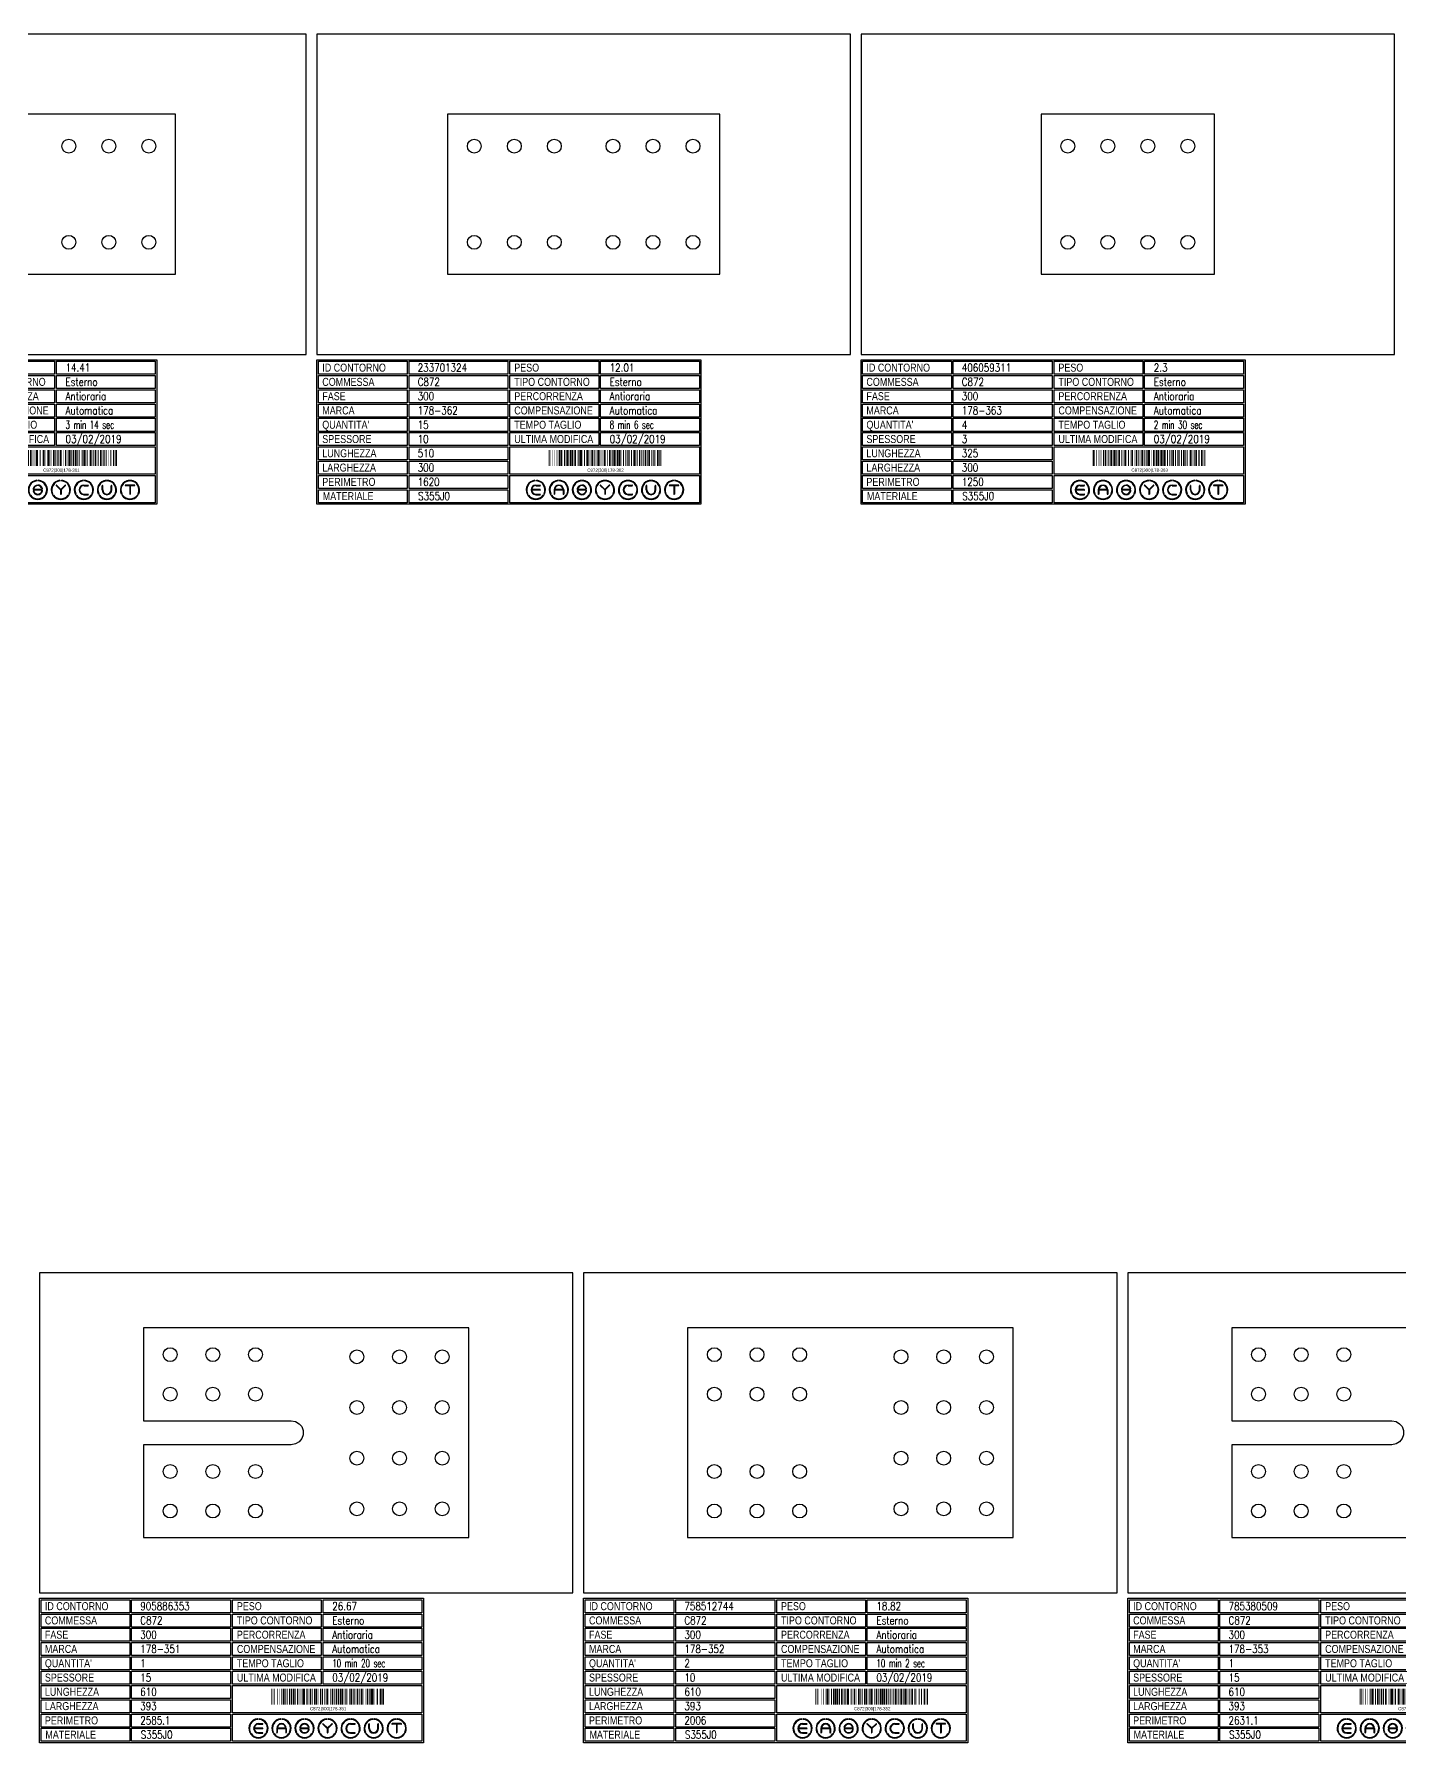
# Model space of a CAD drawing. Header units: millimetres. Extents: x 10000 to 53102, y 10000 to 35064.
# Drawn here: x 12530 to 15090, y 10000 to 13202 of the extents above; entities that cross this region are included whole.
import ezdxf
from ezdxf.enums import TextEntityAlignment as Align

# ---------------------------------------------------------------- set-up
doc = ezdxf.new("R2010")
doc.units = ezdxf.units.MM
doc.styles.add('EasyCutStyle', font='romans.shx', dxfattribs={"width": 0.8})
doc.styles.add('EasyCutStyle1', font='arial.ttf', dxfattribs={"width": 0.8})

# ---------------------------------------------------------------- blocks, each defined once
blk = doc.blocks.new('BlockShape01')
at = {"color": 253}
blk.add_lwpolyline([(0, 0), (720, 0), (720, -271), (0, -271)], close=True, dxfattribs=at)
at = {"color": 2}
for points in [[(3, -2.9), (169.3, -2.9), (169.3, -27.3), (3, -27.3)], [(3, -2.9), (169.3, -2.9), (169.3, -27.3), (3, -27.3)], [(3, -29.6), (169.3, -29.6), (169.3, -54), (3, -54)], [(361.9, -2.9), (528.3, -2.9), (528.3, -27.3), (361.9, -27.3)], [(361.9, -29.6), (528.3, -29.6), (528.3, -54), (361.9, -54)], [(3, -56.4), (169.3, -56.4), (169.3, -80.8), (3, -80.8)], [(361.9, -56.4), (528.3, -56.4), (528.3, -80.8), (361.9, -80.8)], [(3, -83.1), (169.3, -83.1), (169.3, -107.6), (3, -107.6)], [(361.9, -83.1), (528.3, -83.1), (528.3, -107.6), (361.9, -107.6)], [(3, -109.9), (169.3, -109.9), (169.3, -134.3), (3, -134.3)], [(361.9, -109.9), (528.3, -109.9), (528.3, -134.3), (361.9, -134.3)], [(3, -136.7), (169.3, -136.7), (169.3, -161.1), (3, -161.1)], [(361.9, -136.7), (528.3, -136.7), (528.3, -161.1), (361.9, -161.1)], [(3, -163.4), (169.3, -163.4), (169.3, -187.9), (3, -187.9)], [(3, -190.2), (169.3, -190.2), (169.3, -214.6), (3, -214.6)], [(3, -217), (169.3, -217), (169.3, -241.4), (3, -241.4)], [(3, -243.7), (169.3, -243.7), (169.3, -268.1), (3, -268.1)]]:
    blk.add_lwpolyline(points, close=True, dxfattribs=at)
at = {"color": 1}
for points in [[(172.7, -2.9), (358.1, -2.9), (358.1, -27.3), (172.7, -27.3)], [(172.7, -29.6), (358.1, -29.6), (358.1, -54), (172.7, -54)], [(531.6, -2.9), (717, -2.9), (717, -27.3), (531.6, -27.3)], [(531.6, -29.6), (717, -29.6), (717, -54), (531.6, -54)], [(172.7, -56.4), (358.1, -56.4), (358.1, -80.8), (172.7, -80.8)], [(531.6, -56.4), (717, -56.4), (717, -80.8), (531.6, -80.8)], [(172.7, -83.1), (358.1, -83.1), (358.1, -107.6), (172.7, -107.6)], [(531.6, -83.1), (717, -83.1), (717, -107.6), (531.6, -107.6)], [(172.7, -109.9), (358.1, -109.9), (358.1, -134.3), (172.7, -134.3)], [(531.6, -109.9), (717, -109.9), (717, -134.3), (531.6, -134.3)], [(172.7, -136.7), (358.1, -136.7), (358.1, -161.1), (172.7, -161.1)], [(531.6, -136.7), (717, -136.7), (717, -161.1), (531.6, -161.1)], [(172.7, -163.4), (358.1, -163.4), (358.1, -187.9), (172.7, -187.9)], [(172.7, -190.2), (358.1, -190.2), (358.1, -214.6), (172.7, -214.6)], [(361.9, -163.4), (717, -163.4), (717, -214.6), (361.9, -214.6)], [(172.7, -217), (358.1, -217), (358.1, -241.4), (172.7, -241.4)], [(361.9, -217), (717, -217), (717, -268.1), (361.9, -268.1)], [(172.7, -243.7), (358.1, -243.7), (358.1, -268.1), (172.7, -268.1)]]:
    blk.add_lwpolyline(points, close=True, dxfattribs=at)
at = {"color": 161, "style": 'EasyCutStyle1', "width": 0.8}
for s, p in [('ID CONTORNO', (10.1, -22.4)), ('PESO', (370, -22.4)), ('COMMESSA', (10.1, -49.1)), ('FASE', (10.1, -75.9)), ('TIPO CONTORNO', (370, -49.1)), ('PERCORRENZA', (370, -75.9)), ('MARCA', (10.1, -102.6)), ('COMPENSAZIONE', (370, -102.6)), ("QUANTITA'", (10.1, -129.4)), ('TEMPO TAGLIO', (370, -129.4)), ('SPESSORE', (10.1, -156.2)), ('ULTIMA MODIFICA', (370, -156.2)), ('LUNGHEZZA', (10.1, -182.9)), ('LARGHEZZA', (10.1, -209.7)), ('PERIMETRO', (10.1, -236.5)), ('MATERIALE', (11, -263.2))]:
    blk.add_text(s, height=15, dxfattribs=at).set_placement(p)
at = {"style": 'EasyCutStyle'}
for tag, p, width in [('IDSHAPE', (188.9, -22.4), 0.8), ('WEIGTHSHAPE', (548.8, -22.4), 0.8), ('ORDERSHAPE', (188.9, -49.1), 0.8), ('PHASESHAPE', (188.9, -75.9), 0.8), ('TYPESHAPE', (548.8, -49.1), 0.8), ('JOUSHAPE', (548.8, -75.9), 0.8), ('MKSHAPE', (188.9, -102.6), 0.8), ('COMPSHAPE', (548.8, -102.6), 0.8), ('QTASHAPE', (188.9, -129.4), 0.8), ('TIMECUTSHAPE', (548.8, -129.4), 0.65), ('TKSHAPE', (188.9, -156.2), 0.8), ('LASTMODIFYSHAPE', (548.8, -156.2), 0.8), ('LENGTHSHAPE', (188.9, -182.9), 0.8), ('HEIGHTSHAPE', (188.9, -209.7), 0.8), ('PERIMETERSHAPE', (188.9, -236.5), 0.8), ('MATSHAPE', (189.8, -263.2), 0.8)]:
    blk.add_attdef(tag, p, '', height=15, dxfattribs=dict(at, width=width))
blk = doc.blocks.new('Logo')
for color, points in [(140, [(-144.9, -7.2, -1), (-145.9, -7.6, -0.520567), (-131.2, 17.9, -1), (-131.1, 16.9, 0.520567)]), (256, [(-121.7, 0.5), (-137.5, 0.5, -0.394366), (-129.6, 7.9), (-121.7, 7.9, 1), (-121.7, 9), (-129.6, 9, 1), (-129.6, -9), (-121.7, -9, 1), (-121.7, -7.9), (-129.6, -7.9, -0.394366), (-137.5, -0.5), (-121.7, -0.5, 1)]), (140, [(-114.3, -7.2, 1), (-113.3, -7.6, 0.520567), (-128, 17.9, 0.916853), (-128.2, 16.9, 0.043377), (-128.1, 16.9, -0.520567)]), (140, [(-101.7, -7.2, -1), (-102.7, -7.6, -0.520567), (-88, 17.9, -1), (-87.9, 16.9, 0.520567)]), (140, [(-71.1, -7.2, 1), (-70.1, -7.6, 0.520567), (-84.8, 17.9, 1), (-84.9, 16.9, -0.520567)]), (140, [(-58.5, -7.2, -1), (-59.5, -7.6, -0.520567), (-44.8, 17.9, -1), (-44.7, 16.9, 0.520567)]), (256, [(-36.6, -0.5, -0.486114), (-35.5, -1.9, -0.776377), (-50.9, -2, 1), (-51.9, -2.3, 0.776377), (-34.5, -2.1, 0.486114), (-36.6, 0.5), (-49.8, 0.5, -0.486114), (-50.9, 1.9, -0.776377), (-35.5, 2, 1), (-34.5, 2.3, 0.776377), (-51.9, 2.1, 0.486114), (-49.8, -0.5)]), (140, [(-27.9, -7.2, 1), (-26.9, -7.6, 0.520567), (-41.6, 17.9, 1), (-41.7, 16.9, -0.520567)]), (140, [(-15.3, -7.2, -1), (-16.3, -7.6, -0.520567), (-1.6, 17.9, -1), (-1.5, 16.9, 0.520567)]), (256, [(0, 0.8), (-8.1, 8.8, 1), (-8.8, 8.1), (-0.5, -0.2), (-0.5, -7.9, 1), (0.5, -7.9), (0.5, -0.2), (8.8, 8.1, 1), (8.1, 8.8)]), (140, [(15.3, -7.2, 1), (16.3, -7.6, 0.520567), (1.6, 17.9, 1), (1.5, 16.9, -0.520567)]), (140, [(27.9, -7.2, -1), (26.9, -7.6, -0.520567), (41.6, 17.9, -1), (41.7, 16.9, 0.520567)]), (256, [(43.2, -9), (51.1, -9, 1), (51.1, -7.9), (43.2, -7.9, -1), (43.2, 7.9), (51.1, 7.9, 1), (51.1, 9), (43.2, 9, 1)]), (140, [(58.5, -7.2, 1), (59.5, -7.6, 0.520567), (44.8, 17.9, 1), (44.7, 16.9, -0.520567)]), (140, [(71.1, -7.2, -1), (70.1, -7.6, -0.520567), (84.8, 17.9, -1), (84.9, 16.9, 0.520567)]), (256, [(78.5, 0), (78.5, 7.9, 1), (77.4, 7.9), (77.4, 0, 1), (95.4, 0), (95.4, 7.9, 1), (94.3, 7.9), (94.3, 0, -1)]), (140, [(101.7, -7.2, 1), (102.7, -7.6, 0.520567), (88, 17.9, 1), (87.9, 16.9, -0.520567)]), (140, [(114.3, -7.2, -1), (113.3, -7.6, -0.520567), (128, 17.9, -1), (128.1, 16.9, 0.520567)]), (256, [(121.1, 9, 1), (121.1, 7.9), (129.1, 7.9), (129.1, -7.9, 1), (130.1, -7.9), (130.1, 7.9), (138.1, 7.9, 1), (138.1, 9)]), (140, [(144.9, -7.2, 1), (145.9, -7.6, 0.520567), (131.2, 17.9, 1), (131.1, 16.9, -0.520567)]), (140, [(-114.9, -10.3, 1), (-115.7, -9.7, -0.520567), (-143.5, -9.7, 1), (-144.3, -10.3, 0.520567)]), (140, [(-71.7, -10.3, 1), (-72.5, -9.7, -0.520567), (-100.3, -9.7, 1), (-101.1, -10.3, 0.520567)]), (140, [(-28.5, -10.3, 1), (-29.3, -9.7, -0.520567), (-57.1, -9.7, 1), (-57.9, -10.3, 0.520567)]), (140, [(14.7, -10.3, 1), (13.9, -9.7, -0.520567), (-13.9, -9.7, 1), (-14.7, -10.3, 0.520567)]), (140, [(57.9, -10.3, 1), (57.1, -9.7, -0.520567), (29.3, -9.7, 1), (28.5, -10.3, 0.520567)]), (140, [(101.1, -10.3, 1), (100.3, -9.7, -0.520567), (72.5, -9.7, 1), (71.7, -10.3, 0.520567)]), (140, [(144.3, -10.3, 1), (143.5, -9.7, -0.520567), (115.7, -9.7, 1), (114.9, -10.3, 0.520567)])]:
    blk.add_hatch(color=color).paths.add_polyline_path(points)
h = blk.add_hatch(color=256)
h.paths.add_polyline_path([(-78.5, -0.5), (-78.5, -7.9, 1), (-77.4, -7.9), (-77.4, 0, 1), (-95.4, 0), (-95.4, -7.9, 1), (-94.3, -7.9), (-94.3, -0.5)])
h.paths.add_polyline_path([(-94.3, 0.5, -0.933992), (-78.5, 0.5)], flags=16)
for p, q in [((-121.7, 0.5), (-137.5, 0.5)), ((-129.6, 9), (-121.7, 9)), ((-129.6, 7.9), (-121.7, 7.9)), ((-95.4, 0), (-95.4, -7.9)), ((-78.5, 0.5), (-94.3, 0.5)), ((-77.4, 0), (-77.4, -7.9)), ((-36.6, 0.5), (-49.8, 0.5)), ((-0.5, -0.2), (-8.8, 8.1)), ((0, 0.8), (-8.1, 8.8)), ((0, 0.8), (8.1, 8.8)), ((0.5, -0.2), (8.8, 8.1)), ((43.2, 9), (51.1, 9)), ((43.2, 7.9), (51.1, 7.9)), ((77.4, 0), (77.4, 7.9)), ((78.5, 0), (78.5, 7.9)), ((94.3, 0), (94.3, 7.9)), ((95.4, 0), (95.4, 7.9)), ((138.1, 9), (121.1, 9)), ((129.1, 7.9), (121.1, 7.9)), ((129.1, 7.9), (129.1, -7.9)), ((130.1, 7.9), (130.1, -7.9)), ((138.1, 7.9), (130.1, 7.9)), ((-121.7, -0.5), (-137.5, -0.5)), ((-129.6, -7.9), (-121.7, -7.9)), ((-129.6, -9), (-121.7, -9)), ((-94.3, -0.5), (-94.3, -7.9)), ((-78.5, -0.5), (-94.3, -0.5)), ((-78.5, -0.5), (-78.5, -7.9)), ((-36.6, -0.5), (-49.8, -0.5)), ((-0.5, -0.2), (-0.5, -7.9)), ((0.5, -0.2), (0.5, -7.9)), ((43.2, -7.9), (51.1, -7.9)), ((43.2, -9), (51.1, -9))]:
    blk.add_line(p, q)
at = {"color": 140}
for centre, radius, start, end in [((-129.6, 0), 18, 95, 205), ((-129.6, 0), 16.9, 95, 205), ((-131.1, 17.4), 0.54, 275, 95), ((-128.1, 17.4), 0.54, 85, 265), ((-129.6, 0), 16.9, 335, 85), ((-129.6, 0), 18, 335, 85), ((-86.4, 0), 18, 95, 205), ((-86.4, 0), 16.9, 95, 205), ((-87.9, 17.4), 0.54, 275, 95), ((-84.9, 17.4), 0.54, 85, 265), ((-86.4, 0), 16.9, 335, 85), ((-86.4, 0), 18, 335, 85), ((-43.2, 0), 18, 95, 205), ((-43.2, 0), 16.9, 95, 205), ((-44.7, 17.4), 0.54, 275, 95), ((-41.7, 17.4), 0.54, 85, 265), ((-43.2, 0), 16.9, 335, 85), ((-43.2, 0), 18, 335, 85), ((0, 0), 18, 95, 205), ((0, 0), 16.9, 95, 205), ((-1.5, 17.4), 0.54, 275, 95), ((1.5, 17.4), 0.54, 85, 265), ((0, 0), 16.9, 335, 85), ((0, 0), 18, 335, 85), ((43.2, 0), 18, 95, 205), ((43.2, 0), 16.9, 95, 205), ((41.7, 17.4), 0.54, 275, 95), ((44.7, 17.4), 0.54, 85, 265), ((43.2, 0), 16.9, 335, 85), ((43.2, 0), 18, 335, 85), ((86.4, 0), 18, 95, 205), ((86.4, 0), 16.9, 95, 205), ((84.9, 17.4), 0.54, 275, 95), ((87.9, 17.4), 0.54, 85, 265), ((86.4, 0), 16.9, 335, 85), ((86.4, 0), 18, 335, 85), ((129.6, 0), 18, 95, 205), ((129.6, 0), 16.9, 95, 205), ((128.1, 17.4), 0.54, 275, 95), ((131.1, 17.4), 0.54, 85, 265), ((129.6, 0), 16.9, 335, 85), ((129.6, 0), 18, 335, 85), ((-145.4, -7.4), 0.54, 205, 25), ((-143.9, -10), 0.54, 35, 215), ((-129.6, 0), 18, 215, 325), ((-129.6, 0), 16.9, 215, 325), ((-115.3, -10), 0.54, 325, 145), ((-113.8, -7.4), 0.54, 155, 335), ((-102.2, -7.4), 0.54, 205, 25), ((-100.7, -10), 0.54, 35, 215), ((-86.4, 0), 18, 215, 325), ((-86.4, 0), 16.9, 215, 325), ((-72.1, -10), 0.54, 325, 145), ((-70.6, -7.4), 0.54, 155, 335), ((-59, -7.4), 0.54, 205, 25), ((-57.5, -10), 0.54, 35, 215), ((-43.2, 0), 18, 215, 325), ((-43.2, 0), 16.9, 215, 325), ((-28.9, -10), 0.54, 325, 145), ((-27.4, -7.4), 0.54, 155, 335), ((-15.8, -7.4), 0.54, 205, 25), ((-14.3, -10), 0.54, 35, 215), ((0, 0), 18, 215, 325), ((0, 0), 16.9, 215, 325), ((14.3, -10), 0.54, 325, 145), ((15.8, -7.4), 0.54, 155, 335), ((27.4, -7.4), 0.54, 205, 25), ((28.9, -10), 0.54, 35, 215), ((43.2, 0), 18, 215, 325), ((43.2, 0), 16.9, 215, 325), ((57.5, -10), 0.54, 325, 145), ((59, -7.4), 0.54, 155, 335), ((70.6, -7.4), 0.54, 205, 25), ((72.1, -10), 0.54, 35, 215), ((86.4, 0), 18, 215, 325), ((86.4, 0), 16.9, 215, 325), ((100.7, -10), 0.54, 325, 145), ((102.2, -7.4), 0.54, 155, 335), ((113.8, -7.4), 0.54, 205, 25), ((115.3, -10), 0.54, 35, 215), ((129.6, 0), 18, 215, 325), ((129.6, 0), 16.9, 215, 325), ((143.9, -10), 0.54, 325, 145), ((145.4, -7.4), 0.54, 155, 335)]:
    blk.add_arc(centre, radius, start, end, dxfattribs=at)
for centre, radius, start, end in [((-129.6, 0), 9, 90, 270), ((-129.6, 0), 7.92, 90, 176.0904), ((-121.7, 8.5), 0.54, 270, 90), ((-121.7, 0), 0.54, 270, 90), ((-86.4, 0), 9, 0, 180), ((-86.4, 0), 7.92, 3.9096, 176.0904), ((-49.8, 1.6), 2.16, 166.2998, 270), ((-43.2, 0), 9, 15, 166.2998), ((-43.2, 0), 7.92, 15, 166.2998), ((-49.8, 1.6), 1.08, 166.2998, 270), ((-36.6, -1.6), 2.16, 346.2998, 90), ((-35, 2.2), 0.54, 195, 15), ((-8.5, 8.5), 0.54, 45, 225), ((8.5, 8.5), 0.54, 315, 135), ((43.2, 0), 9, 90, 270), ((43.2, 0), 7.92, 90, 270), ((51.1, 8.5), 0.54, 270, 90), ((77.9, 7.9), 0.54, 0, 180), ((86.4, 0), 9, 180, 0), ((86.4, 0), 7.92, 180, 0), ((94.9, 7.9), 0.54, 0, 180), ((121.1, 8.5), 0.54, 90, 270), ((138.1, 8.5), 0.54, 270, 90), ((-129.6, 0), 7.92, 183.9096, 270), ((-121.7, -8.5), 0.54, 270, 90), ((-94.9, -7.9), 0.54, 180, 0), ((-77.9, -7.9), 0.54, 180, 0), ((-51.4, -2.2), 0.54, 15, 195), ((-43.2, 0), 9, 195, 346.2998), ((-43.2, 0), 7.92, 195, 346.2998), ((-36.6, -1.6), 1.08, 346.2998, 90), ((0, -7.9), 0.54, 180, 0), ((51.1, -8.5), 0.54, 270, 90), ((129.6, -7.9), 0.54, 180, 0)]:
    blk.add_arc(centre, radius, start, end)
blk = doc.blocks.new('905886353_128', base_point=(345, -323.5))
at = {"linetype": 'Continuous'}
for points, const_width in [([(346, -323.5), (346, -293.5)], 2), ([(348.5, -323.5), (348.5, -293.5)], 1), ([(351.5, -323.5), (351.5, -293.5)], 1), ([(356.5, -323.5), (356.5, -293.5)], 1), ([(360.5, -323.5), (360.5, -293.5)], 1), ([(365, -323.5), (365, -293.5)], 2), ([(368.5, -323.5), (368.5, -293.5)], 3), ([(371.5, -323.5), (371.5, -293.5)], 1), ([(375, -323.5), (375, -293.5)], 2), ([(379.5, -323.5), (379.5, -293.5)], 3), ([(383, -323.5), (383, -293.5)], 2), ([(386.5, -323.5), (386.5, -293.5)], 3), ([(390, -323.5), (390, -293.5)], 2), ([(394.5, -323.5), (394.5, -293.5)], 3), ([(398.5, -323.5), (398.5, -293.5)], 1), ([(400.5, -323.5), (400.5, -293.5)], 1), ([(402.5, -323.5), (402.5, -293.5)], 1), ([(406, -323.5), (406, -293.5)], 4), ([(412, -323.5), (412, -293.5)], 2), ([(415.5, -323.5), (415.5, -293.5)], 1), ([(418.5, -323.5), (418.5, -293.5)], 3), ([(422.5, -323.5), (422.5, -293.5)], 1), ([(426.5, -323.5), (426.5, -293.5)], 3), ([(430, -323.5), (430, -293.5)], 2), ([(433.5, -323.5), (433.5, -293.5)], 1), ([(437.5, -323.5), (437.5, -293.5)], 3), ([(441, -323.5), (441, -293.5)], 2), ([(444.5, -323.5), (444.5, -293.5)], 1), ([(446.5, -323.5), (446.5, -293.5)], 1), ([(450, -323.5), (450, -293.5)], 4), ([(455.5, -323.5), (455.5, -293.5)], 1), ([(459.5, -323.5), (459.5, -293.5)], 3), ([(464, -323.5), (464, -293.5)], 2), ([(467.5, -323.5), (467.5, -293.5)], 3), ([(471, -323.5), (471, -293.5)], 2), ([(474.5, -323.5), (474.5, -293.5)], 3), ([(478.5, -323.5), (478.5, -293.5)], 3), ([(481.5, -323.5), (481.5, -293.5)], 1), ([(485, -323.5), (485, -293.5)], 2), ([(488.5, -323.5), (488.5, -293.5)], 1), ([(492, -323.5), (492, -293.5)], 2), ([(495.5, -323.5), (495.5, -293.5)], 3), ([(500, -323.5), (500, -293.5)], 2), ([(503.5, -323.5), (503.5, -293.5)], 1), ([(506.5, -323.5), (506.5, -293.5)], 3), ([(511, -323.5), (511, -293.5)], 2), ([(514.5, -323.5), (514.5, -293.5)], 3), ([(518.5, -323.5), (518.5, -293.5)], 1), ([(521.5, -323.5), (521.5, -293.5)], 1), ([(525.5, -323.5), (525.5, -293.5)], 3), ([(530, -323.5), (530, -293.5)], 2), ([(534, -323.5), (534, -293.5)], 4), ([(537.5, -323.5), (537.5, -293.5)], 1), ([(541.5, -323.5), (541.5, -293.5)], 1), ([(544, -323.5), (544, -293.5)], 2), ([(549.5, -323.5), (549.5, -293.5)], 3), ([(552.5, -323.5), (552.5, -293.5)], 1), ([(555, -323.5), (555, -293.5)], 2)]:
    blk.add_lwpolyline(points, dxfattribs=dict(at, const_width=const_width))
blk.add_text('C872|300|178-351', height=6).set_placement((451.5, -334), align=Align.CENTER)
blk = doc.blocks.new('758512744_128', base_point=(345, -323.5))
at = {"linetype": 'Continuous'}
for points, const_width in [([(346, -323.5), (346, -293.5)], 2), ([(348.5, -323.5), (348.5, -293.5)], 1), ([(351.5, -323.5), (351.5, -293.5)], 1), ([(356.5, -323.5), (356.5, -293.5)], 1), ([(360.5, -323.5), (360.5, -293.5)], 1), ([(365, -323.5), (365, -293.5)], 2), ([(368.5, -323.5), (368.5, -293.5)], 3), ([(371.5, -323.5), (371.5, -293.5)], 1), ([(375, -323.5), (375, -293.5)], 2), ([(379.5, -323.5), (379.5, -293.5)], 3), ([(383, -323.5), (383, -293.5)], 2), ([(386.5, -323.5), (386.5, -293.5)], 3), ([(390, -323.5), (390, -293.5)], 2), ([(394.5, -323.5), (394.5, -293.5)], 3), ([(398.5, -323.5), (398.5, -293.5)], 1), ([(400.5, -323.5), (400.5, -293.5)], 1), ([(402.5, -323.5), (402.5, -293.5)], 1), ([(406, -323.5), (406, -293.5)], 4), ([(412, -323.5), (412, -293.5)], 2), ([(415.5, -323.5), (415.5, -293.5)], 1), ([(418.5, -323.5), (418.5, -293.5)], 3), ([(422.5, -323.5), (422.5, -293.5)], 1), ([(426.5, -323.5), (426.5, -293.5)], 3), ([(430, -323.5), (430, -293.5)], 2), ([(433.5, -323.5), (433.5, -293.5)], 1), ([(437.5, -323.5), (437.5, -293.5)], 3), ([(441, -323.5), (441, -293.5)], 2), ([(444.5, -323.5), (444.5, -293.5)], 1), ([(446.5, -323.5), (446.5, -293.5)], 1), ([(450, -323.5), (450, -293.5)], 4), ([(455.5, -323.5), (455.5, -293.5)], 1), ([(459.5, -323.5), (459.5, -293.5)], 3), ([(464, -323.5), (464, -293.5)], 2), ([(467.5, -323.5), (467.5, -293.5)], 3), ([(471, -323.5), (471, -293.5)], 2), ([(474.5, -323.5), (474.5, -293.5)], 3), ([(478.5, -323.5), (478.5, -293.5)], 3), ([(481.5, -323.5), (481.5, -293.5)], 1), ([(485, -323.5), (485, -293.5)], 2), ([(488.5, -323.5), (488.5, -293.5)], 1), ([(492, -323.5), (492, -293.5)], 2), ([(495.5, -323.5), (495.5, -293.5)], 3), ([(500, -323.5), (500, -293.5)], 2), ([(503.5, -323.5), (503.5, -293.5)], 1), ([(506.5, -323.5), (506.5, -293.5)], 3), ([(511, -323.5), (511, -293.5)], 2), ([(514.5, -323.5), (514.5, -293.5)], 3), ([(518.5, -323.5), (518.5, -293.5)], 1), ([(522, -323.5), (522, -293.5)], 2), ([(526.5, -323.5), (526.5, -293.5)], 3), ([(530.5, -323.5), (530.5, -293.5)], 1), ([(533, -323.5), (533, -293.5)], 2), ([(537.5, -323.5), (537.5, -293.5)], 1), ([(540.5, -323.5), (540.5, -293.5)], 1), ([(544, -323.5), (544, -293.5)], 2), ([(549.5, -323.5), (549.5, -293.5)], 3), ([(552.5, -323.5), (552.5, -293.5)], 1), ([(555, -323.5), (555, -293.5)], 2)]:
    blk.add_lwpolyline(points, dxfattribs=dict(at, const_width=const_width))
blk.add_text('C872|300|178-352', height=6).set_placement((451.5, -334), align=Align.CENTER)
blk = doc.blocks.new('785380509_128', base_point=(345, -323.5))
at = {"linetype": 'Continuous'}
for points, const_width in [([(346, -323.5), (346, -293.5)], 2), ([(348.5, -323.5), (348.5, -293.5)], 1), ([(351.5, -323.5), (351.5, -293.5)], 1), ([(356.5, -323.5), (356.5, -293.5)], 1), ([(360.5, -323.5), (360.5, -293.5)], 1), ([(365, -323.5), (365, -293.5)], 2), ([(368.5, -323.5), (368.5, -293.5)], 3), ([(371.5, -323.5), (371.5, -293.5)], 1), ([(375, -323.5), (375, -293.5)], 2), ([(379.5, -323.5), (379.5, -293.5)], 3), ([(383, -323.5), (383, -293.5)], 2), ([(386.5, -323.5), (386.5, -293.5)], 3), ([(390, -323.5), (390, -293.5)], 2), ([(394.5, -323.5), (394.5, -293.5)], 3), ([(398.5, -323.5), (398.5, -293.5)], 1), ([(400.5, -323.5), (400.5, -293.5)], 1), ([(402.5, -323.5), (402.5, -293.5)], 1), ([(406, -323.5), (406, -293.5)], 4), ([(412, -323.5), (412, -293.5)], 2), ([(415.5, -323.5), (415.5, -293.5)], 1), ([(418.5, -323.5), (418.5, -293.5)], 3), ([(422.5, -323.5), (422.5, -293.5)], 1), ([(426.5, -323.5), (426.5, -293.5)], 3), ([(430, -323.5), (430, -293.5)], 2), ([(433.5, -323.5), (433.5, -293.5)], 1), ([(437.5, -323.5), (437.5, -293.5)], 3), ([(441, -323.5), (441, -293.5)], 2), ([(444.5, -323.5), (444.5, -293.5)], 1), ([(446.5, -323.5), (446.5, -293.5)], 1), ([(450, -323.5), (450, -293.5)], 4), ([(455.5, -323.5), (455.5, -293.5)], 1), ([(459.5, -323.5), (459.5, -293.5)], 3), ([(464, -323.5), (464, -293.5)], 2), ([(467.5, -323.5), (467.5, -293.5)], 3), ([(471, -323.5), (471, -293.5)], 2), ([(474.5, -323.5), (474.5, -293.5)], 3), ([(478.5, -323.5), (478.5, -293.5)], 3), ([(481.5, -323.5), (481.5, -293.5)], 1), ([(485, -323.5), (485, -293.5)], 2), ([(488.5, -323.5), (488.5, -293.5)], 1), ([(492, -323.5), (492, -293.5)], 2), ([(495.5, -323.5), (495.5, -293.5)], 3), ([(500, -323.5), (500, -293.5)], 2), ([(503.5, -323.5), (503.5, -293.5)], 1), ([(506.5, -323.5), (506.5, -293.5)], 3), ([(511, -323.5), (511, -293.5)], 2), ([(514.5, -323.5), (514.5, -293.5)], 3), ([(518.5, -323.5), (518.5, -293.5)], 1), ([(522, -323.5), (522, -293.5)], 2), ([(525.5, -323.5), (525.5, -293.5)], 1), ([(528.5, -323.5), (528.5, -293.5)], 3), ([(533.5, -323.5), (533.5, -293.5)], 3), ([(537, -323.5), (537, -293.5)], 2), ([(540.5, -323.5), (540.5, -293.5)], 1), ([(544, -323.5), (544, -293.5)], 2), ([(549.5, -323.5), (549.5, -293.5)], 3), ([(552.5, -323.5), (552.5, -293.5)], 1), ([(555, -323.5), (555, -293.5)], 2)]:
    blk.add_lwpolyline(points, dxfattribs=dict(at, const_width=const_width))
blk.add_text('C872|300|178-353', height=6).set_placement((451.5, -334), align=Align.CENTER)
blk = doc.blocks.new('823963048_128', base_point=(295, -370))
at = {"linetype": 'Continuous'}
for points, const_width in [([(296, -370), (296, -340)], 2), ([(298.5, -370), (298.5, -340)], 1), ([(301.5, -370), (301.5, -340)], 1), ([(306.5, -370), (306.5, -340)], 1), ([(310.5, -370), (310.5, -340)], 1), ([(315, -370), (315, -340)], 2), ([(318.5, -370), (318.5, -340)], 3), ([(321.5, -370), (321.5, -340)], 1), ([(325, -370), (325, -340)], 2), ([(329.5, -370), (329.5, -340)], 3), ([(333, -370), (333, -340)], 2), ([(336.5, -370), (336.5, -340)], 3), ([(340, -370), (340, -340)], 2), ([(344.5, -370), (344.5, -340)], 3), ([(348.5, -370), (348.5, -340)], 1), ([(350.5, -370), (350.5, -340)], 1), ([(352.5, -370), (352.5, -340)], 1), ([(356, -370), (356, -340)], 4), ([(362, -370), (362, -340)], 2), ([(365.5, -370), (365.5, -340)], 1), ([(368.5, -370), (368.5, -340)], 3), ([(372.5, -370), (372.5, -340)], 1), ([(376.5, -370), (376.5, -340)], 3), ([(380, -370), (380, -340)], 2), ([(383.5, -370), (383.5, -340)], 1), ([(387.5, -370), (387.5, -340)], 3), ([(391, -370), (391, -340)], 2), ([(394.5, -370), (394.5, -340)], 1), ([(396.5, -370), (396.5, -340)], 1), ([(400, -370), (400, -340)], 4), ([(405.5, -370), (405.5, -340)], 1), ([(409.5, -370), (409.5, -340)], 3), ([(414, -370), (414, -340)], 2), ([(417.5, -370), (417.5, -340)], 3), ([(421, -370), (421, -340)], 2), ([(424.5, -370), (424.5, -340)], 3), ([(428.5, -370), (428.5, -340)], 3), ([(431.5, -370), (431.5, -340)], 1), ([(435, -370), (435, -340)], 2), ([(438.5, -370), (438.5, -340)], 1), ([(442, -370), (442, -340)], 2), ([(445.5, -370), (445.5, -340)], 3), ([(450, -370), (450, -340)], 2), ([(453.5, -370), (453.5, -340)], 1), ([(456.5, -370), (456.5, -340)], 3), ([(461, -370), (461, -340)], 2), ([(465.5, -370), (465.5, -340)], 3), ([(468.5, -370), (468.5, -340)], 1), ([(471.5, -370), (471.5, -340)], 1), ([(475.5, -370), (475.5, -340)], 3), ([(480, -370), (480, -340)], 2), ([(483, -370), (483, -340)], 2), ([(486.5, -370), (486.5, -340)], 1), ([(490.5, -370), (490.5, -340)], 1), ([(494, -370), (494, -340)], 2), ([(499.5, -370), (499.5, -340)], 3), ([(502.5, -370), (502.5, -340)], 1), ([(505, -370), (505, -340)], 2)]:
    blk.add_lwpolyline(points, dxfattribs=dict(at, const_width=const_width))
blk.add_text('C872|300|178-361', height=6).set_placement((401.5, -380.5), align=Align.CENTER)
blk = doc.blocks.new('233701324_128', base_point=(295, -370))
at = {"linetype": 'Continuous'}
for points, const_width in [([(296, -370), (296, -340)], 2), ([(298.5, -370), (298.5, -340)], 1), ([(301.5, -370), (301.5, -340)], 1), ([(306.5, -370), (306.5, -340)], 1), ([(310.5, -370), (310.5, -340)], 1), ([(315, -370), (315, -340)], 2), ([(318.5, -370), (318.5, -340)], 3), ([(321.5, -370), (321.5, -340)], 1), ([(325, -370), (325, -340)], 2), ([(329.5, -370), (329.5, -340)], 3), ([(333, -370), (333, -340)], 2), ([(336.5, -370), (336.5, -340)], 3), ([(340, -370), (340, -340)], 2), ([(344.5, -370), (344.5, -340)], 3), ([(348.5, -370), (348.5, -340)], 1), ([(350.5, -370), (350.5, -340)], 1), ([(352.5, -370), (352.5, -340)], 1), ([(356, -370), (356, -340)], 4), ([(362, -370), (362, -340)], 2), ([(365.5, -370), (365.5, -340)], 1), ([(368.5, -370), (368.5, -340)], 3), ([(372.5, -370), (372.5, -340)], 1), ([(376.5, -370), (376.5, -340)], 3), ([(380, -370), (380, -340)], 2), ([(383.5, -370), (383.5, -340)], 1), ([(387.5, -370), (387.5, -340)], 3), ([(391, -370), (391, -340)], 2), ([(394.5, -370), (394.5, -340)], 1), ([(396.5, -370), (396.5, -340)], 1), ([(400, -370), (400, -340)], 4), ([(405.5, -370), (405.5, -340)], 1), ([(409.5, -370), (409.5, -340)], 3), ([(414, -370), (414, -340)], 2), ([(417.5, -370), (417.5, -340)], 3), ([(421, -370), (421, -340)], 2), ([(424.5, -370), (424.5, -340)], 3), ([(428.5, -370), (428.5, -340)], 3), ([(431.5, -370), (431.5, -340)], 1), ([(435, -370), (435, -340)], 2), ([(438.5, -370), (438.5, -340)], 1), ([(442, -370), (442, -340)], 2), ([(445.5, -370), (445.5, -340)], 3), ([(450, -370), (450, -340)], 2), ([(453.5, -370), (453.5, -340)], 1), ([(456.5, -370), (456.5, -340)], 3), ([(461, -370), (461, -340)], 2), ([(465.5, -370), (465.5, -340)], 3), ([(468.5, -370), (468.5, -340)], 1), ([(472, -370), (472, -340)], 2), ([(476.5, -370), (476.5, -340)], 3), ([(480.5, -370), (480.5, -340)], 1), ([(483.5, -370), (483.5, -340)], 3), ([(487.5, -370), (487.5, -340)], 1), ([(491, -370), (491, -340)], 2), ([(494, -370), (494, -340)], 2), ([(499.5, -370), (499.5, -340)], 3), ([(502.5, -370), (502.5, -340)], 1), ([(505, -370), (505, -340)], 2)]:
    blk.add_lwpolyline(points, dxfattribs=dict(at, const_width=const_width))
blk.add_text('C872|300|178-362', height=6).set_placement((401.5, -380.5), align=Align.CENTER)
blk = doc.blocks.new('406059311_128', base_point=(202.5, -370))
at = {"linetype": 'Continuous'}
for points, const_width in [([(203.5, -370), (203.5, -340)], 2), ([(206, -370), (206, -340)], 1), ([(209, -370), (209, -340)], 1), ([(214, -370), (214, -340)], 1), ([(218, -370), (218, -340)], 1), ([(222.5, -370), (222.5, -340)], 2), ([(226, -370), (226, -340)], 3), ([(229, -370), (229, -340)], 1), ([(232.5, -370), (232.5, -340)], 2), ([(237, -370), (237, -340)], 3), ([(240.5, -370), (240.5, -340)], 2), ([(244, -370), (244, -340)], 3), ([(247.5, -370), (247.5, -340)], 2), ([(252, -370), (252, -340)], 3), ([(256, -370), (256, -340)], 1), ([(258, -370), (258, -340)], 1), ([(260, -370), (260, -340)], 1), ([(263.5, -370), (263.5, -340)], 4), ([(269.5, -370), (269.5, -340)], 2), ([(273, -370), (273, -340)], 1), ([(276, -370), (276, -340)], 3), ([(280, -370), (280, -340)], 1), ([(284, -370), (284, -340)], 3), ([(287.5, -370), (287.5, -340)], 2), ([(291, -370), (291, -340)], 1), ([(295, -370), (295, -340)], 3), ([(298.5, -370), (298.5, -340)], 2), ([(302, -370), (302, -340)], 1), ([(304, -370), (304, -340)], 1), ([(307.5, -370), (307.5, -340)], 4), ([(313, -370), (313, -340)], 1), ([(317, -370), (317, -340)], 3), ([(321.5, -370), (321.5, -340)], 2), ([(325, -370), (325, -340)], 3), ([(328.5, -370), (328.5, -340)], 2), ([(332, -370), (332, -340)], 3), ([(336, -370), (336, -340)], 3), ([(339, -370), (339, -340)], 1), ([(342.5, -370), (342.5, -340)], 2), ([(346, -370), (346, -340)], 1), ([(349.5, -370), (349.5, -340)], 2), ([(353, -370), (353, -340)], 3), ([(357.5, -370), (357.5, -340)], 2), ([(361, -370), (361, -340)], 1), ([(364, -370), (364, -340)], 3), ([(368.5, -370), (368.5, -340)], 2), ([(373, -370), (373, -340)], 3), ([(376, -370), (376, -340)], 1), ([(379.5, -370), (379.5, -340)], 2), ([(383, -370), (383, -340)], 1), ([(386, -370), (386, -340)], 3), ([(390, -370), (390, -340)], 1), ([(392.5, -370), (392.5, -340)], 2), ([(396, -370), (396, -340)], 3), ([(401.5, -370), (401.5, -340)], 2), ([(407, -370), (407, -340)], 3), ([(410, -370), (410, -340)], 1), ([(412.5, -370), (412.5, -340)], 2)]:
    blk.add_lwpolyline(points, dxfattribs=dict(at, const_width=const_width))
blk.add_text('C872|300|178-363', height=6).set_placement((309, -380.5), align=Align.CENTER)

msp = doc.modelspace()

# ---------------------------------------------------------------- linework, layer by layer
for p, q in [((13040, 13202), (12040, 13202)), ((13040, 12602), (13040, 13202)), ((14060, 13202), (13060, 13202)), ((13060, 13202), (13060, 12602)), ((14060, 12602), (14060, 13202)), ((15080, 13202), (14080, 13202)), ((14080, 13202), (14080, 12602)), ((15080, 12602), (15080, 13202)), ((12040, 12602), (13040, 12602)), ((13060, 12602), (14060, 12602)), ((14080, 12602), (15080, 12602)), ((13540, 10881), (12540, 10881)), ((12540, 10881), (12540, 10281)), ((13540, 10281), (13540, 10881)), ((14560, 10881), (13560, 10881)), ((13560, 10881), (13560, 10281)), ((14560, 10281), (14560, 10881)), ((15580, 10881), (14580, 10881)), ((14580, 10881), (14580, 10281)), ((12540, 10281), (13540, 10281)), ((13560, 10281), (14560, 10281)), ((14580, 10281), (15580, 10281))]:
    msp.add_line(p, q)
at = {"color": 2}
for points in [[(12285, 12752), (12795, 12752), (12795, 13052), (12285, 13052)], [(13305, 12752), (13815, 12752), (13815, 13052), (13305, 13052)], [(14417.5, 12752), (14742.5, 12752), (14742.5, 13052), (14417.5, 13052)], [(12735, 10384.5), (13345, 10384.5), (13345, 10777.5), (12735, 10777.5), (12735, 10603.5), (13012, 10603.5), (13020, 10602), (13026.5, 10598), (13031.5, 10592.5), (13034, 10585), (13034, 10577), (13031.5, 10570), (13026.5, 10564), (13020, 10560), (13012, 10558.5), (12735, 10558.5)], [(13755, 10384.5), (14365, 10384.5), (14365, 10777.5), (13755, 10777.5)], [(14775, 10384.5), (15385, 10384.5), (15385, 10777.5), (14775, 10777.5), (14775, 10603.5), (15075, 10603.5), (15083, 10602), (15089.5, 10598), (15094.5, 10592.5), (15097, 10585), (15097, 10577), (15094.5, 10570), (15089.5, 10564), (15083, 10560), (15075, 10558.5), (14775, 10558.5)]]:
    msp.add_lwpolyline(points, close=True, dxfattribs=at)
at = {"color": 4}
for centre in [(12595, 12992), (12670, 12992), (12745, 12992), (13355, 12992), (13430, 12992), (13505, 12992), (13615, 12992), (13690, 12992), (13765, 12992), (14467.5, 12992), (14542.5, 12992), (14617.5, 12992), (14692.5, 12992), (12595, 12812), (12670, 12812), (12745, 12812), (13355, 12812), (13430, 12812), (13505, 12812), (13615, 12812), (13690, 12812), (13765, 12812), (14467.5, 12812), (14542.5, 12812), (14617.5, 12812), (14692.5, 12812), (12785, 10727.5), (12865, 10727.5), (12945, 10727.5), (13135, 10723.5), (13215, 10723.5), (13295, 10723.5), (13805, 10727.5), (13885, 10727.5), (13965, 10727.5), (14155, 10723.5), (14235, 10723.5), (14315, 10723.5), (14825, 10727.5), (14905, 10727.5), (14985, 10727.5), (12785, 10653.5), (12865, 10653.5), (12945, 10653.5), (13805, 10653.5), (13885, 10653.5), (13965, 10653.5), (14825, 10653.5), (14905, 10653.5), (14985, 10653.5), (13135, 10628.5), (13215, 10628.5), (13295, 10628.5), (14155, 10628.5), (14235, 10628.5), (14315, 10628.5), (13135, 10533.5), (13215, 10533.5), (13295, 10533.5), (14155, 10533.5), (14235, 10533.5), (14315, 10533.5), (12785, 10508.5), (12865, 10508.5), (12945, 10508.5), (13805, 10508.5), (13885, 10508.5), (13965, 10508.5), (14825, 10508.5), (14905, 10508.5), (14985, 10508.5), (12785, 10434.5), (12865, 10434.5), (12945, 10434.5), (13135, 10438.5), (13215, 10438.5), (13295, 10438.5), (13805, 10434.5), (13885, 10434.5), (13965, 10434.5), (14155, 10438.5), (14235, 10438.5), (14315, 10438.5), (14825, 10434.5), (14905, 10434.5), (14985, 10434.5)]:
    msp.add_circle(centre, 13, dxfattribs=at)

# ---------------------------------------------------------------- block references
for p, values in [((12040, 12592), {'IDSHAPE': '823963048', 'ORDERSHAPE': 'C872', 'PHASESHAPE': '300', 'MKSHAPE': '178-361', 'TKSHAPE': '12', 'LENGTHSHAPE': '510', 'HEIGHTSHAPE': '300', 'MATSHAPE': 'S355J0', 'LASTMODIFYSHAPE': '03/02/2019', 'PERIMETERSHAPE': '1620', 'WEIGTHSHAPE': '14.41', 'TYPESHAPE': 'Esterno', 'JOUSHAPE': 'Antioraria', 'COMPSHAPE': 'Automatica', 'TIMECUTSHAPE': '3 min 14 sec', 'QTASHAPE': '17'}), ((13060, 12592), {'IDSHAPE': '233701324', 'ORDERSHAPE': 'C872', 'PHASESHAPE': '300', 'MKSHAPE': '178-362', 'TKSHAPE': '10', 'LENGTHSHAPE': '510', 'HEIGHTSHAPE': '300', 'MATSHAPE': 'S355J0', 'LASTMODIFYSHAPE': '03/02/2019', 'PERIMETERSHAPE': '1620', 'WEIGTHSHAPE': '12.01', 'TYPESHAPE': 'Esterno', 'JOUSHAPE': 'Antioraria', 'COMPSHAPE': 'Automatica', 'TIMECUTSHAPE': '8 min 6 sec', 'QTASHAPE': '15'}), ((14080, 12592), {'IDSHAPE': '406059311', 'ORDERSHAPE': 'C872', 'PHASESHAPE': '300', 'MKSHAPE': '178-363', 'TKSHAPE': '3', 'LENGTHSHAPE': '325', 'HEIGHTSHAPE': '300', 'MATSHAPE': 'S355J0', 'LASTMODIFYSHAPE': '03/02/2019', 'PERIMETERSHAPE': '1250', 'WEIGTHSHAPE': '2.3', 'TYPESHAPE': 'Esterno', 'JOUSHAPE': 'Antioraria', 'COMPSHAPE': 'Automatica', 'TIMECUTSHAPE': '2 min 30 sec', 'QTASHAPE': '4'}), ((12540, 10271), {'IDSHAPE': '905886353', 'ORDERSHAPE': 'C872', 'PHASESHAPE': '300', 'MKSHAPE': '178-351', 'TKSHAPE': '15', 'LENGTHSHAPE': '610', 'HEIGHTSHAPE': '393', 'MATSHAPE': 'S355J0', 'LASTMODIFYSHAPE': '03/02/2019', 'PERIMETERSHAPE': '2585.1', 'WEIGTHSHAPE': '26.67', 'TYPESHAPE': 'Esterno', 'JOUSHAPE': 'Antioraria', 'COMPSHAPE': 'Automatica', 'TIMECUTSHAPE': '10 min 20 sec', 'QTASHAPE': '1'}), ((13560, 10271), {'IDSHAPE': '758512744', 'ORDERSHAPE': 'C872', 'PHASESHAPE': '300', 'MKSHAPE': '178-352', 'TKSHAPE': '10', 'LENGTHSHAPE': '610', 'HEIGHTSHAPE': '393', 'MATSHAPE': 'S355J0', 'LASTMODIFYSHAPE': '03/02/2019', 'PERIMETERSHAPE': '2006', 'WEIGTHSHAPE': '18.82', 'TYPESHAPE': 'Esterno', 'JOUSHAPE': 'Antioraria', 'COMPSHAPE': 'Automatica', 'TIMECUTSHAPE': '10 min 2 sec', 'QTASHAPE': '2'}), ((14580, 10271), {'IDSHAPE': '785380509', 'ORDERSHAPE': 'C872', 'PHASESHAPE': '300', 'MKSHAPE': '178-353', 'TKSHAPE': '15', 'LENGTHSHAPE': '610', 'HEIGHTSHAPE': '393', 'MATSHAPE': 'S355J0', 'LASTMODIFYSHAPE': '03/02/2019', 'PERIMETERSHAPE': '2631.1', 'WEIGTHSHAPE': '26.55', 'TYPESHAPE': 'Esterno', 'JOUSHAPE': 'Antioraria', 'COMPSHAPE': 'Automatica', 'TIMECUTSHAPE': '10 min 31 sec', 'QTASHAPE': '1'})]:
    msp.add_blockref('BlockShape01', p).add_auto_attribs(values)
for name, p in [('823963048_128', (12474.5, 12392.5)), ('233701324_128', (13494.5, 12392.5)), ('406059311_128', (14514.5, 12392.5)), ('Logo', (12580, 12348)), ('Logo', (13600, 12348)), ('Logo', (14620, 12348)), ('905886353_128', (12974.5, 10071.5)), ('758512744_128', (13994.5, 10071.5)), ('785380509_128', (15014.5, 10071.5)), ('Logo', (13080, 10027)), ('Logo', (14100, 10027)), ('Logo', (15120, 10027))]:
    msp.add_blockref(name, p)

doc.saveas('drawing.dxf')
